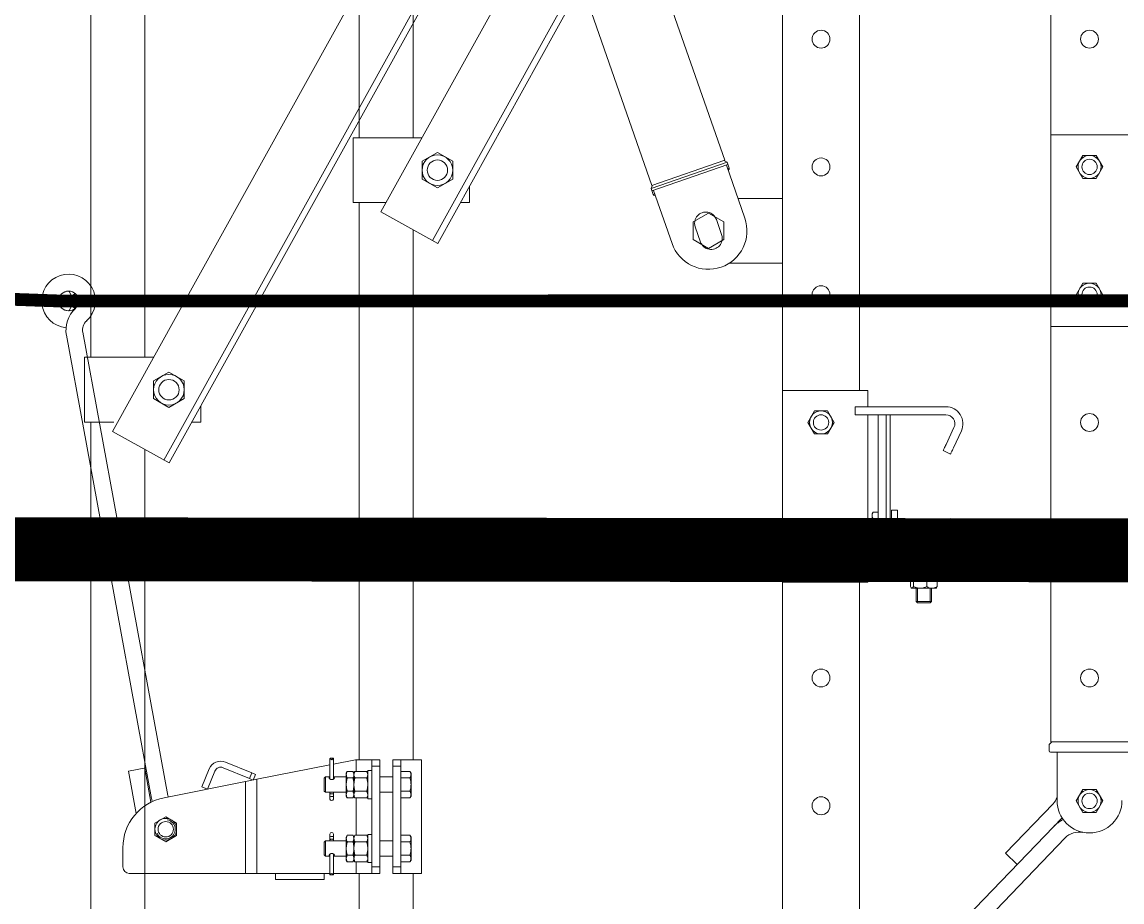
# Model space of a CAD drawing. Header units: millimetres. Extents: x -37020 to 35906, y -101 to 52234.
# Drawn here: x -282.092 to -281.232, y 325.925 to 326.614 of the extents above; entities that cross this region are included whole.
import ezdxf

# ---------------------------------------------------------------- set-up
doc = ezdxf.new("R2010")
doc.units = ezdxf.units.MM
doc.layers.add('Catenaria', color=2, linetype='Continuous')
doc.layers.add('Porticos existentes lado puente', color=5, linetype='Continuous')

msp = doc.modelspace()

# ---------------------------------------------------------------- linework, layer by layer
at = {"color": 251, "linetype": 'Continuous', "lineweight": 15}
for p, q in [((-281.20553, 327.55857), (-281.81155, 326.46529)), ((-281.82847, 326.52337), (-281.82847, 327.5411)), ((-281.78626, 326.52337), (-281.78626, 327.5411)), ((-281.16526, 327.53624), (-281.77127, 326.44297)), ((-281.1611, 327.53394), (-281.76711, 326.44067)), ((-282.03847, 326.35153), (-282.03847, 327.45924)), ((-281.99626, 326.35153), (-281.99626, 327.45924)), ((-281.41554, 327.38672), (-282.02155, 326.29345)), ((-281.37526, 327.3644), (-281.98127, 326.27112)), ((-281.37111, 327.36209), (-281.97712, 326.26882)), ((-281.28752, 327.30588), (-281.28752, 326.05053)), ((-281.43722, 326.32553), (-281.43722, 327.24283)), ((-281.49752, 327.13404), (-281.49752, 325.85053)), ((-281.54271, 326.50577), (-281.65955, 326.84173)), ((-281.69878, 326.77096), (-281.59966, 326.48596)), ((-281.83338, 326.52337), (-281.77935, 326.52337)), ((-281.83338, 326.52337), (-281.83338, 326.47257)), ((-281.28737, 326.52553), (-281.22087, 326.52553)), ((-281.76737, 326.51183), (-281.77937, 326.5049)), ((-281.75537, 326.5049), (-281.76737, 326.51183)), ((-281.59966, 326.48596), (-281.54271, 326.50577)), ((-281.54077, 326.50433), (-281.54332, 326.50556)), ((-281.26256, 326.50953), (-281.26776, 326.50053)), ((-281.25217, 326.50953), (-281.26256, 326.50953)), ((-281.24697, 326.50053), (-281.25217, 326.50953)), ((-281.77937, 326.5049), (-281.77937, 326.49104)), ((-281.75537, 326.49104), (-281.75537, 326.5049)), ((-281.54077, 326.50433), (-281.60028, 326.48363)), ((-281.54012, 326.50244), (-281.59962, 326.48174)), ((-281.52694, 326.46043), (-281.54139, 326.50199)), ((-281.53913, 326.4996), (-281.54077, 326.50433)), ((-281.53913, 326.4996), (-281.54041, 326.49916)), ((-281.54008, 326.49821), (-281.53975, 326.49833)), ((-281.26776, 326.50053), (-281.26256, 326.49153)), ((-281.25217, 326.49153), (-281.24697, 326.50053)), ((-281.77937, 326.49104), (-281.76737, 326.48411)), ((-281.76737, 326.48411), (-281.75537, 326.49104)), ((-281.26256, 326.49153), (-281.25217, 326.49153)), ((-281.74237, 326.47257), (-281.74237, 326.48531)), ((-281.60028, 326.48363), (-281.59905, 326.48618)), ((-281.59864, 326.47891), (-281.60028, 326.48363)), ((-281.58389, 326.44063), (-281.59835, 326.48219)), ((-281.83338, 326.47257), (-281.80751, 326.47257)), ((-281.82847, 326.03652), (-281.82847, 326.47257)), ((-281.74943, 326.47257), (-281.74237, 326.47257)), ((-281.59864, 326.47891), (-281.59736, 326.47935)), ((-281.59703, 326.47841), (-281.59736, 326.47829)), ((-281.53233, 326.47593), (-281.49752, 326.47593)), ((-281.49752, 326.42513), (-281.49752, 326.47593)), ((-281.76711, 326.44067), (-281.81155, 326.46529)), ((-281.55542, 326.46439), (-281.56742, 326.45746)), ((-281.54342, 326.45746), (-281.55542, 326.46439)), ((-281.56742, 326.45746), (-281.56742, 326.4436)), ((-281.5451, 326.4475), (-281.54921, 326.45931)), ((-281.54342, 326.4436), (-281.54342, 326.45746)), ((-281.78626, 326.03652), (-281.78626, 326.45128)), ((-281.56163, 326.44175), (-281.56573, 326.45356)), ((-281.56742, 326.4436), (-281.55542, 326.43667)), ((-281.55542, 326.43667), (-281.54342, 326.4436)), ((-281.53917, 326.42513), (-281.49752, 326.42513)), ((-282.05544, 326.40314), (-282.05368, 326.39968)), ((-281.26256, 326.40953), (-281.26776, 326.40053)), ((-281.25217, 326.40953), (-281.26256, 326.40953)), ((-281.24697, 326.40053), (-281.25217, 326.40953)), ((-282.0531, 326.39956), (-282.05103, 326.40124)), ((-281.26776, 326.40053), (-281.26256, 326.39153)), ((-281.25217, 326.39153), (-281.24697, 326.40053)), ((-282.05368, 326.39153), (-282.05544, 326.38807)), ((-282.05103, 326.38997), (-282.0531, 326.39165)), ((-281.26256, 326.39153), (-281.25217, 326.39153)), ((-281.9909, 326.00619), (-282.05756, 326.36886)), ((-281.97812, 326.00854), (-282.04477, 326.37121)), ((-281.28737, 326.37553), (-281.22087, 326.37553)), ((-282.04338, 326.35153), (-281.98936, 326.35153)), ((-282.04338, 326.35153), (-282.04338, 326.30073)), ((-281.97737, 326.33998), (-281.98937, 326.33305)), ((-281.96537, 326.33305), (-281.97737, 326.33998)), ((-281.98937, 326.33305), (-281.98937, 326.3192)), ((-281.96537, 326.3192), (-281.96537, 326.33305)), ((-281.49737, 326.32553), (-281.43087, 326.32553)), ((-281.43087, 326.31288), (-281.43087, 326.32553)), ((-281.98937, 326.3192), (-281.97737, 326.31227)), ((-281.97737, 326.31227), (-281.96537, 326.3192)), ((-281.95237, 326.30073), (-281.95237, 326.31347)), ((-281.47256, 326.30953), (-281.47776, 326.30053)), ((-281.46217, 326.30953), (-281.47256, 326.30953)), ((-281.45697, 326.30053), (-281.46217, 326.30953)), ((-281.44069, 326.31288), (-281.44069, 326.30653)), ((-281.36972, 326.31288), (-281.44069, 326.31288)), ((-282.04338, 326.30073), (-282.02044, 326.30073)), ((-282.03847, 325.3281), (-282.03847, 326.30073)), ((-281.95943, 326.30073), (-281.95237, 326.30073)), ((-281.47776, 326.30053), (-281.47256, 326.29153)), ((-281.46217, 326.29153), (-281.45697, 326.30053)), ((-281.36972, 326.30653), (-281.44069, 326.30653)), ((-281.43087, 326.19453), (-281.43087, 326.30653)), ((-281.42254, 326.30653), (-281.42254, 326.19453)), ((-281.41637, 326.19453), (-281.41637, 326.30653)), ((-281.41337, 326.19453), (-281.41337, 326.30653)), ((-281.97712, 326.26882), (-282.02155, 326.29345)), ((-281.47256, 326.29153), (-281.46217, 326.29153)), ((-281.36959, 326.28324), (-281.36337, 326.29657)), ((-281.35762, 326.29389), (-281.36383, 326.28056)), ((-281.3707, 326.28087), (-281.37034, 326.28162)), ((-281.37034, 326.28162), (-281.36997, 326.28242)), ((-281.36997, 326.28242), (-281.36959, 326.28324)), ((-281.99626, 325.3281), (-281.99626, 326.27943)), ((-281.37182, 326.27845), (-281.37179, 326.27852)), ((-281.36607, 326.27576), (-281.37182, 326.27845)), ((-281.37179, 326.27852), (-281.37169, 326.27874)), ((-281.37169, 326.27874), (-281.37152, 326.2791)), ((-281.37152, 326.2791), (-281.37129, 326.27958)), ((-281.37129, 326.27958), (-281.37102, 326.28018)), ((-281.37102, 326.28018), (-281.3707, 326.28087)), ((-281.36604, 326.27584), (-281.36607, 326.27576)), ((-281.36593, 326.27606), (-281.36604, 326.27584)), ((-281.36577, 326.27641), (-281.36593, 326.27606)), ((-281.36554, 326.2769), (-281.36577, 326.27641)), ((-281.36526, 326.27749), (-281.36554, 326.2769)), ((-281.36494, 326.27818), (-281.36526, 326.27749)), ((-281.36459, 326.27894), (-281.36494, 326.27818)), ((-281.36422, 326.27974), (-281.36459, 326.27894)), ((-281.36383, 326.28056), (-281.36422, 326.27974)), ((-281.42661, 326.23041), (-281.42746, 326.22894)), ((-281.42661, 326.23041), (-281.42254, 326.23041)), ((-281.40742, 326.23194), (-281.41217, 326.23194)), ((-281.41217, 326.21344), (-281.41217, 326.23194)), ((-281.40742, 326.21344), (-281.40742, 326.23194)), ((-281.42746, 326.22767), (-281.42746, 326.22894)), ((-281.42746, 326.21944), (-281.42746, 326.22767)), ((-281.42661, 326.22493), (-281.42254, 326.22493)), ((-281.41217, 326.22544), (-281.41337, 326.22544)), ((-281.40617, 326.22544), (-281.40742, 326.22544)), ((-281.37182, 326.22261), (-281.36607, 326.2253)), ((-281.37179, 326.22254), (-281.37182, 326.22261)), ((-281.37169, 326.22232), (-281.37179, 326.22254)), ((-281.37152, 326.22196), (-281.37169, 326.22232)), ((-281.37129, 326.22148), (-281.37152, 326.22196)), ((-281.37102, 326.22088), (-281.37129, 326.22148)), ((-281.36607, 326.2253), (-281.36604, 326.22522)), ((-281.36604, 326.22522), (-281.36593, 326.225)), ((-281.36593, 326.225), (-281.36577, 326.22465)), ((-281.36577, 326.22465), (-281.36554, 326.22416)), ((-281.36554, 326.22416), (-281.36526, 326.22357)), ((-281.36526, 326.22357), (-281.36494, 326.22288)), ((-281.36494, 326.22288), (-281.36459, 326.22212)), ((-281.36459, 326.22212), (-281.36422, 326.22132)), ((-281.42746, 326.21121), (-281.42746, 326.21944)), ((-281.42661, 326.21396), (-281.42254, 326.21396)), ((-281.41339, 326.21344), (-281.41217, 326.21344)), ((-281.40617, 326.21344), (-281.41217, 326.21344)), ((-281.41217, 326.21344), (-281.41217, 326.21153)), ((-281.40742, 326.21344), (-281.41217, 326.21344)), ((-281.3707, 326.2202), (-281.37102, 326.22088)), ((-281.37034, 326.21944), (-281.3707, 326.2202)), ((-281.36997, 326.21864), (-281.37034, 326.21944)), ((-281.36959, 326.21782), (-281.36997, 326.21864)), ((-281.36337, 326.20449), (-281.36959, 326.21782)), ((-281.36422, 326.22132), (-281.36383, 326.2205)), ((-281.36383, 326.2205), (-281.35762, 326.20717)), ((-281.47256, 326.20953), (-281.47776, 326.20053)), ((-281.46217, 326.20953), (-281.47256, 326.20953)), ((-281.45697, 326.20053), (-281.46217, 326.20953)), ((-281.42746, 326.20994), (-281.42746, 326.21121)), ((-281.42746, 326.20994), (-281.42661, 326.20847)), ((-281.42661, 326.20847), (-281.42254, 326.20847)), ((-281.41017, 326.20953), (-281.40617, 326.20953)), ((-281.40617, 326.20953), (-281.40588, 326.20953)), ((-281.47776, 326.20053), (-281.47256, 326.19153)), ((-281.46217, 326.19153), (-281.45697, 326.20053)), ((-281.39495, 326.20014), (-281.39287, 326.20014)), ((-281.39287, 326.20014), (-281.39287, 326.19453)), ((-281.38087, 326.20014), (-281.39287, 326.20014)), ((-281.39187, 326.20014), (-281.39187, 326.19453)), ((-281.38187, 326.19453), (-281.38187, 326.20014)), ((-281.38087, 326.19453), (-281.38087, 326.20014)), ((-281.47256, 326.19153), (-281.46217, 326.19153)), ((-281.44069, 326.18818), (-281.44069, 326.19453)), ((-281.36972, 326.19453), (-281.44069, 326.19453)), ((-281.36972, 326.18818), (-281.44069, 326.18818)), ((-281.43087, 326.17553), (-281.43087, 326.18818)), ((-281.39957, 326.18818), (-281.39957, 326.18538)), ((-281.37417, 326.18538), (-281.37417, 326.18818)), ((-281.37417, 326.18538), (-281.39957, 326.18538)), ((-281.3979, 326.18538), (-281.3979, 326.18221)), ((-281.37963, 326.18221), (-281.3979, 326.18221)), ((-281.39729, 326.18094), (-281.39729, 326.1721)), ((-281.39639, 326.18221), (-281.39662, 326.18201)), ((-281.39511, 326.18094), (-281.39511, 326.1721)), ((-281.38468, 326.18094), (-281.38468, 326.1721)), ((-281.37963, 326.18221), (-281.37963, 326.18538)), ((-281.37957, 326.18221), (-281.37841, 326.18221)), ((-281.37841, 326.18221), (-281.37841, 326.18538)), ((-281.37583, 326.18221), (-281.37841, 326.18221)), ((-281.37711, 326.18201), (-281.37734, 326.18221)), ((-281.37644, 326.18094), (-281.37644, 326.1721)), ((-281.37583, 326.18221), (-281.37583, 326.18538)), ((-281.49737, 326.17553), (-281.43087, 326.17553)), ((-281.43722, 325.85053), (-281.43722, 326.17553)), ((-281.39662, 326.17103), (-281.39639, 326.17083)), ((-281.39639, 326.17083), (-281.3962, 326.17083)), ((-281.3962, 326.17083), (-281.3899, 326.17083)), ((-281.39287, 326.17083), (-281.39287, 326.16044)), ((-281.39187, 326.17083), (-281.39187, 326.16044)), ((-281.3899, 326.17083), (-281.38056, 326.17083)), ((-281.38187, 326.16044), (-281.38187, 326.17083)), ((-281.38087, 326.16044), (-281.38087, 326.17083)), ((-281.38056, 326.17083), (-281.37734, 326.17083)), ((-281.37734, 326.17083), (-281.37711, 326.17103)), ((-281.39287, 326.16044), (-281.39187, 326.15944)), ((-281.39287, 326.16044), (-281.38087, 326.16044)), ((-281.38187, 326.15944), (-281.39187, 326.15944)), ((-281.38187, 326.15944), (-281.38087, 326.16044)), ((-281.28687, 326.05053), (-281.28887, 326.04853)), ((-281.28752, 326.05053), (-281.22722, 326.05053)), ((-281.28887, 326.04853), (-281.28887, 326.04353)), ((-281.22687, 326.04253), (-281.28787, 326.04253)), ((-281.28277, 326.00467), (-281.28277, 326.04253)), ((-281.91255, 326.02619), (-281.93309, 326.03473)), ((-281.85141, 326.03257), (-281.90871, 326.02122)), ((-281.85142, 326.02143), (-281.85142, 326.03741)), ((-281.85141, 326.02143), (-281.85141, 326.03744)), ((-281.85116, 326.03775), (-281.84883, 326.03775)), ((-281.84857, 326.02142), (-281.84857, 326.03744)), ((-281.83146, 326.03652), (-281.84857, 326.03313)), ((-281.84856, 326.03741), (-281.84856, 326.02143)), ((-281.83146, 326.03652), (-281.82117, 326.03652)), ((-281.83095, 326.02746), (-281.83095, 326.03652)), ((-281.82117, 326.03652), (-281.81869, 326.03652)), ((-281.81869, 326.03152), (-281.81869, 326.03652)), ((-281.81869, 326.03652), (-281.81234, 326.03652)), ((-281.81234, 326.03652), (-281.81234, 326.03152)), ((-281.80234, 326.03152), (-281.80234, 326.03652)), ((-281.80234, 326.03652), (-281.79599, 326.03652)), ((-281.79599, 326.03652), (-281.79351, 326.03652)), ((-281.79599, 326.03652), (-281.79599, 326.03152)), ((-281.79351, 326.03652), (-281.77989, 326.03652)), ((-281.77989, 325.94762), (-281.77989, 326.03652)), ((-282.00907, 326.0276), (-281.9953, 326.03013)), ((-282.00907, 326.0276), (-282.00299, 325.99451)), ((-281.99628, 326.02995), (-281.99139, 326.00333)), ((-281.94585, 326.02947), (-281.9517, 326.01539)), ((-281.94731, 326.01357), (-281.94145, 326.02764)), ((-281.93492, 326.03033), (-281.91438, 326.02179)), ((-281.91438, 326.02179), (-281.91255, 326.02619)), ((-281.91255, 326.02619), (-281.90978, 326.02504)), ((-281.90978, 326.02504), (-281.91161, 326.02064)), ((-281.83867, 326.02607), (-281.83786, 326.02746)), ((-281.83867, 326.02487), (-281.83867, 326.02607)), ((-281.83867, 326.02487), (-281.83867, 326.01707)), ((-281.83347, 326.02746), (-281.83786, 326.02746)), ((-281.83347, 326.02746), (-281.83267, 326.02607)), ((-281.83267, 326.02607), (-281.83186, 326.02746)), ((-281.83267, 326.02607), (-281.83267, 326.02487)), ((-281.83267, 326.02487), (-281.83267, 326.01707)), ((-281.83186, 326.02746), (-281.82267, 326.02746)), ((-281.82267, 326.02746), (-281.82187, 326.02607)), ((-281.82187, 326.00604), (-281.82187, 326.02811)), ((-281.82187, 326.02811), (-281.81869, 326.02811)), ((-281.81869, 326.03152), (-281.81869, 325.95262)), ((-281.81234, 326.03152), (-281.81869, 326.03152)), ((-281.81869, 326.00604), (-281.81869, 326.02811)), ((-281.81234, 326.03152), (-281.81234, 325.95262)), ((-281.80234, 326.03152), (-281.80234, 325.95262)), ((-281.79599, 326.03152), (-281.80234, 326.03152)), ((-281.79599, 326.03152), (-281.79599, 325.95262)), ((-281.79599, 326.02746), (-281.78884, 326.02746)), ((-281.78884, 326.02746), (-281.78804, 326.02607)), ((-281.78804, 326.02607), (-281.78804, 326.02487)), ((-281.78804, 326.02487), (-281.78804, 326.01707)), ((-281.98115, 326.00686), (-281.91737, 326.0195)), ((-281.9517, 326.01539), (-281.94731, 326.01357)), ((-281.90871, 326.02122), (-281.91737, 326.0195)), ((-281.91737, 325.94762), (-281.91737, 326.0195)), ((-281.91161, 326.02064), (-281.91438, 326.02179)), ((-281.90871, 325.94762), (-281.90871, 326.02122)), ((-281.85599, 326.02211), (-281.85503, 326.02307)), ((-281.85599, 326.01204), (-281.85599, 326.02211)), ((-281.85503, 326.01107), (-281.85503, 326.02307)), ((-281.85503, 326.02307), (-281.85142, 326.02307)), ((-281.84856, 326.02307), (-281.83867, 326.02307)), ((-281.83867, 326.00928), (-281.83867, 326.01707)), ((-281.83347, 326.02227), (-281.83786, 326.02227)), ((-281.83267, 326.01707), (-281.83267, 326.00928)), ((-281.83186, 326.02227), (-281.82267, 326.02227)), ((-281.81234, 326.02307), (-281.80234, 326.02307)), ((-281.79599, 326.02227), (-281.78884, 326.02227)), ((-281.78804, 326.01707), (-281.78804, 326.00928)), ((-281.85503, 326.01107), (-281.85599, 326.01204)), ((-281.83867, 326.01107), (-281.85503, 326.01107)), ((-281.85142, 326.01035), (-281.85142, 326.01107)), ((-281.85142, 326.01035), (-281.85141, 326.01033)), ((-281.85142, 326.00752), (-281.85142, 326.01035)), ((-281.85142, 326.00752), (-281.85141, 326.00753)), ((-281.85142, 326.00578), (-281.85142, 326.00752)), ((-281.85141, 326.01033), (-281.85141, 326.01107)), ((-281.85141, 326.01033), (-281.85132, 326.01019)), ((-281.85141, 326.00753), (-281.85141, 326.01033)), ((-281.85141, 326.00574), (-281.85141, 326.00753)), ((-281.85132, 326.01019), (-281.85117, 326.01005)), ((-281.85117, 326.01005), (-281.85097, 326.00994)), ((-281.85097, 326.00994), (-281.85072, 326.00985)), ((-281.85072, 326.00985), (-281.85044, 326.00978)), ((-281.85044, 326.00978), (-281.85014, 326.00975)), ((-281.85014, 326.00975), (-281.84984, 326.00975)), ((-281.84984, 326.00975), (-281.84954, 326.00978)), ((-281.84954, 326.00978), (-281.84926, 326.00985)), ((-281.84926, 326.00985), (-281.84901, 326.00994)), ((-281.84901, 326.00994), (-281.84881, 326.01005)), ((-281.84881, 326.01005), (-281.84866, 326.01019)), ((-281.84866, 326.01019), (-281.84857, 326.01033)), ((-281.84857, 326.01033), (-281.84857, 326.01107)), ((-281.84857, 326.01033), (-281.84856, 326.01035)), ((-281.84857, 326.00753), (-281.84857, 326.01033)), ((-281.84857, 326.00753), (-281.84856, 326.00752)), ((-281.84857, 326.00574), (-281.84857, 326.00753)), ((-281.84856, 326.01107), (-281.84856, 326.01035)), ((-281.84856, 326.01035), (-281.84856, 326.00752)), ((-281.84856, 326.00752), (-281.84856, 326.00578)), ((-281.83867, 326.00807), (-281.83867, 326.00928)), ((-281.83786, 326.00668), (-281.83867, 326.00807)), ((-281.83347, 326.01188), (-281.83786, 326.01188)), ((-281.83347, 326.00668), (-281.83786, 326.00668)), ((-281.83267, 326.00807), (-281.83347, 326.00668)), ((-281.83267, 326.00928), (-281.83267, 326.00807)), ((-281.83186, 326.00668), (-281.83267, 326.00807)), ((-281.83186, 326.01188), (-281.82267, 326.01188)), ((-281.83186, 326.00668), (-281.82267, 326.00668)), ((-281.83095, 325.97746), (-281.83095, 326.00668)), ((-281.82187, 326.00807), (-281.82267, 326.00668)), ((-281.80234, 326.01107), (-281.81234, 326.01107)), ((-281.79599, 326.01188), (-281.78884, 326.01188)), ((-281.79599, 326.00668), (-281.78884, 326.00668)), ((-281.78804, 326.00807), (-281.78884, 326.00668)), ((-281.78804, 326.00928), (-281.78804, 326.00807)), ((-281.26256, 326.01327), (-281.26776, 326.00427)), ((-281.25217, 326.01327), (-281.26256, 326.01327)), ((-281.24697, 326.00427), (-281.25217, 326.01327)), ((-281.81869, 326.00604), (-281.82187, 326.00604)), ((-281.28591, 326.00207), (-281.32309, 325.96342)), ((-281.26776, 326.00427), (-281.26256, 325.99527)), ((-281.25217, 325.99527), (-281.24697, 326.00427)), ((-281.98837, 325.98703), (-281.97987, 325.99194)), ((-281.97987, 325.99194), (-281.97137, 325.98703)), ((-281.27883, 325.99112), (-281.72355, 325.52868)), ((-281.26256, 325.99527), (-281.25217, 325.99527)), ((-281.98837, 325.97721), (-281.98837, 325.98703)), ((-281.97137, 325.98703), (-281.97137, 325.97721)), ((-281.97987, 325.97231), (-281.98837, 325.97721)), ((-281.97137, 325.97721), (-281.97987, 325.97231)), ((-281.85503, 325.97307), (-281.85599, 325.97211)), ((-281.85599, 325.97211), (-281.85599, 325.96204)), ((-281.85503, 325.97307), (-281.85503, 325.96107)), ((-281.83867, 325.97307), (-281.85503, 325.97307)), ((-281.85142, 325.97836), (-281.85142, 325.97662)), ((-281.85142, 325.97662), (-281.85142, 325.97379)), ((-281.85142, 325.97662), (-281.85141, 325.97661)), ((-281.85142, 325.97379), (-281.85141, 325.97381)), ((-281.85142, 325.97379), (-281.85142, 325.97307)), ((-281.85141, 325.97841), (-281.85141, 325.97661)), ((-281.85141, 325.97661), (-281.85141, 325.97381)), ((-281.85141, 325.97381), (-281.85132, 325.97396)), ((-281.85141, 325.97381), (-281.85141, 325.97307)), ((-281.85132, 325.97396), (-281.85117, 325.97409)), ((-281.85117, 325.97409), (-281.85097, 325.97421)), ((-281.85097, 325.97421), (-281.85072, 325.9743)), ((-281.85072, 325.9743), (-281.85044, 325.97436)), ((-281.85044, 325.97436), (-281.85014, 325.97439)), ((-281.85014, 325.97439), (-281.84984, 325.97439)), ((-281.84984, 325.97439), (-281.84954, 325.97436)), ((-281.84954, 325.97436), (-281.84926, 325.9743)), ((-281.84926, 325.9743), (-281.84901, 325.97421)), ((-281.84901, 325.97421), (-281.84881, 325.97409)), ((-281.84881, 325.97409), (-281.84866, 325.97396)), ((-281.84866, 325.97396), (-281.84857, 325.97381)), ((-281.84857, 325.97841), (-281.84857, 325.97661)), ((-281.84857, 325.97661), (-281.84856, 325.97662)), ((-281.84857, 325.97661), (-281.84857, 325.97381)), ((-281.84857, 325.97381), (-281.84857, 325.97307)), ((-281.84857, 325.97381), (-281.84856, 325.97379)), ((-281.84856, 325.97662), (-281.84856, 325.97836)), ((-281.84856, 325.97379), (-281.84856, 325.97662)), ((-281.84856, 325.97307), (-281.84856, 325.97379)), ((-281.83786, 325.97746), (-281.83867, 325.97607)), ((-281.83867, 325.97607), (-281.83867, 325.97487)), ((-281.83867, 325.97487), (-281.83867, 325.96707)), ((-281.83347, 325.97746), (-281.83786, 325.97746)), ((-281.83347, 325.97227), (-281.83786, 325.97227)), ((-281.83267, 325.97607), (-281.83347, 325.97746)), ((-281.83186, 325.97746), (-281.83267, 325.97607)), ((-281.83267, 325.97487), (-281.83267, 325.97607)), ((-281.83267, 325.96707), (-281.83267, 325.97487)), ((-281.83186, 325.97746), (-281.82267, 325.97746)), ((-281.83186, 325.97227), (-281.82267, 325.97227)), ((-281.82187, 325.97607), (-281.82267, 325.97746)), ((-281.81869, 325.97811), (-281.82187, 325.97811)), ((-281.82187, 325.97811), (-281.82187, 325.95604)), ((-281.81869, 325.97811), (-281.81869, 325.95604)), ((-281.80234, 325.97307), (-281.81234, 325.97307)), ((-281.79599, 325.97746), (-281.78884, 325.97746)), ((-281.79599, 325.97227), (-281.78884, 325.97227)), ((-281.78804, 325.97607), (-281.78884, 325.97746)), ((-281.78804, 325.97487), (-281.78804, 325.97607)), ((-281.78804, 325.96707), (-281.78804, 325.97487)), ((-281.72319, 325.51073), (-281.2764, 325.97532)), ((-282.01337, 325.95262), (-282.01337, 325.96762)), ((-281.83867, 325.95928), (-281.83867, 325.96707)), ((-281.83267, 325.95928), (-281.83267, 325.96707)), ((-281.78804, 325.95928), (-281.78804, 325.96707)), ((-281.31393, 325.95461), (-281.32309, 325.96342)), ((-281.85599, 325.96204), (-281.85503, 325.96107)), ((-281.85503, 325.96107), (-281.85142, 325.96107)), ((-281.85142, 325.96271), (-281.85142, 325.94673)), ((-281.85141, 325.96272), (-281.85141, 325.9467)), ((-281.84857, 325.96272), (-281.84857, 325.9467)), ((-281.84856, 325.94673), (-281.84856, 325.96272)), ((-281.84856, 325.96107), (-281.83867, 325.96107)), ((-281.83867, 325.95928), (-281.83867, 325.95807)), ((-281.83867, 325.95807), (-281.83786, 325.95668)), ((-281.83347, 325.96188), (-281.83786, 325.96188)), ((-281.83347, 325.95668), (-281.83786, 325.95668)), ((-281.83347, 325.95668), (-281.83267, 325.95807)), ((-281.83267, 325.95807), (-281.83267, 325.95928)), ((-281.83267, 325.95807), (-281.83186, 325.95668)), ((-281.83186, 325.96188), (-281.82267, 325.96188)), ((-281.83186, 325.95668), (-281.82267, 325.95668)), ((-281.83095, 325.94762), (-281.83095, 325.95668)), ((-281.82267, 325.95668), (-281.82187, 325.95807)), ((-281.82187, 325.95604), (-281.81869, 325.95604)), ((-281.81234, 325.96107), (-281.80234, 325.96107)), ((-281.79599, 325.96188), (-281.78884, 325.96188)), ((-281.79599, 325.95668), (-281.78884, 325.95668)), ((-281.78884, 325.95668), (-281.78804, 325.95807)), ((-281.78804, 325.95807), (-281.78804, 325.95928)), ((-281.91737, 325.94762), (-282.00837, 325.94762)), ((-281.90871, 325.94762), (-281.91737, 325.94762)), ((-281.85141, 325.94762), (-281.90871, 325.94762)), ((-281.89395, 325.94762), (-281.89395, 325.94286)), ((-281.85595, 325.94762), (-281.85595, 325.94286)), ((-281.85116, 325.94639), (-281.84883, 325.94639)), ((-281.83095, 325.94762), (-281.84857, 325.94762)), ((-281.83095, 325.94762), (-281.82117, 325.94762)), ((-281.82847, 325.53148), (-281.82847, 325.94762)), ((-281.82117, 325.94762), (-281.81869, 325.94762)), ((-281.81869, 325.94762), (-281.81869, 325.95262)), ((-281.81869, 325.95262), (-281.81234, 325.95262)), ((-281.81234, 325.94762), (-281.81869, 325.94762)), ((-281.81234, 325.95262), (-281.81234, 325.94762)), ((-281.80234, 325.94762), (-281.80234, 325.95262)), ((-281.80234, 325.95262), (-281.79599, 325.95262)), ((-281.79599, 325.94762), (-281.80234, 325.94762)), ((-281.79599, 325.95262), (-281.79599, 325.94762)), ((-281.79599, 325.94762), (-281.79351, 325.94762)), ((-281.79351, 325.94762), (-281.77989, 325.94762)), ((-281.78626, 325.53148), (-281.78626, 325.94762)), ((-281.89395, 325.94286), (-281.85595, 325.94286))]:
    msp.add_line(p, q, dxfattribs=at)
for centre, radius in [((-281.46737, 326.60053), 0.007), ((-281.25737, 326.60053), 0.007), ((-281.76737, 326.49797), 0.012), ((-281.76737, 326.49797), 0.008), ((-281.46737, 326.50053), 0.007), ((-281.25737, 326.50053), 0.009), ((-281.25737, 326.50053), 0.006), ((-282.05587, 326.39561), 0.00774), ((-281.46737, 326.40053), 0.007), ((-281.25737, 326.40053), 0.009), ((-281.25737, 326.40053), 0.006), ((-281.97737, 326.32613), 0.012), ((-281.97737, 326.32613), 0.008), ((-281.46737, 326.30053), 0.009), ((-281.25737, 326.30053), 0.007), ((-281.46737, 326.30053), 0.006), ((-281.46737, 326.20053), 0.009), ((-281.46737, 326.20053), 0.006), ((-281.40587, 326.20203), 0.0075), ((-281.25737, 326.20053), 0.007), ((-281.46737, 326.10053), 0.007), ((-281.25737, 326.10053), 0.007), ((-281.46737, 326.00053), 0.007), ((-281.25737, 326.00427), 0.009), ((-281.25737, 326.00427), 0.006), ((-281.97987, 325.98212), 0.0085), ((-281.97987, 325.98212), 0.006)]:
    msp.add_circle(centre, radius, dxfattribs=at)
for centre, radius, start, end in [((-281.54008, 326.49927), 0.001, 289.17691, 19.17691), ((-281.59769, 326.47924), 0.001, 199.17691, 289.17691), ((-281.55747, 326.45643), 0.00875, 41.50724, 160.97939), ((-281.55542, 326.45053), 0.03015, 199.17691, 19.17691), ((-281.55747, 326.45643), 0.00875, 162.06671, 199.17691), ((-281.55747, 326.45643), 0.00875, 19.17691, 40.76618), ((-281.55336, 326.44463), 0.00875, 342.77319, 19.17691), ((-281.55336, 326.44463), 0.00875, 199.17691, 221.50725), ((-281.55336, 326.44463), 0.00875, 222.63672, 340.97939), ((-282.05587, 326.39561), 0.021, 312.39748, 264.67359), ((-282.05587, 326.39561), 0.00774, 89.33135, 270.66867), ((-282.05578, 326.40297), 0.00038, 27.00078, 89.33136), ((-282.05334, 326.39986), 0.00038, 207.00117, 309.0009), ((-282.05079, 326.40094), 0.00038, 46.44257, 129.00051), ((-282.05587, 326.39561), 0.00775, 313.55742, 46.44258), ((-282.0349, 326.37277), 0.023, 132.56881, 190.41066), ((-282.05578, 326.38824), 0.00038, 270.66867, 332.99923), ((-282.05334, 326.39135), 0.00038, 50.99912, 152.99885), ((-282.05079, 326.39027), 0.00038, 230.9995, 313.55742), ((-282.0349, 326.37277), 0.01, 132.56881, 190.41066), ((-281.36972, 326.29953), 0.01335, 335, 90), ((-281.36972, 326.29953), 0.007, 335, 90), ((-281.40617, 326.20014), 0.0253, 0, 90), ((-281.40617, 326.20014), 0.0133, 0, 90), ((-281.41017, 326.21153), 0.002, 180, 270), ((-281.40616, 326.20014), 0.00939, 10.11065, 89.12797), ((-281.36972, 326.20153), 0.01335, 270, 25), ((-281.36972, 326.20153), 0.007, 270, 25), ((-281.39495, 326.20214), 0.002, 190.11315, 270), ((-281.28787, 326.04353), 0.001, 180, 270), ((-281.93684, 326.02572), 0.00976, 67.41593, 157.41593), ((-281.93684, 326.02572), 0.005, 67.41593, 157.41593), ((-281.97337, 325.96762), 0.04, 101.21081, 180), ((-281.96828, 326.01034), 0.01, 190.41454, 196.47489), ((-281.84999, 326.00271), 0.00502, 73.53574, 106.46426), ((-281.29672, 326.01247), 0.015, 316.1187, 338.51561), ((-281.96828, 326.01034), 0.023, 190.41454, 196.41916), ((-281.85119, 326.00578), 0.00023, 180, 190.96235), ((-281.84999, 326.00601), 0.00145, 190.96235, 349.03765), ((-281.84879, 326.00578), 0.00023, 349.03765, 0), ((-281.25737, 326.00467), 0.0254, 180, 270), ((-281.25737, 326.00467), 0.0254, 270, 0), ((-281.97987, 325.98213), 0.0075, 204.96966, 82.21904), ((-281.26559, 325.96492), 0.0277, 116.36566, 136.1187), ((-281.85119, 325.97836), 0.00023, 169.03765, 180), ((-281.84999, 325.97813), 0.00145, 10.96235, 169.03765), ((-281.84999, 325.98143), 0.00502, 253.53574, 286.46426), ((-281.84879, 325.97836), 0.00023, 0, 10.96235), ((-281.26559, 325.96492), 0.015, 78.1961, 136.1187), ((-282.00837, 325.95262), 0.005, 180, 270)]:
    msp.add_arc(centre, radius, start, end, dxfattribs=at)
at = {"color": 251, "linetype": 'Continuous', "lineweight": 15, "extrusion": (0, 0, -1)}
for centre, major_axis, ratio, start_param, end_param in [((-281.85119, 326.03741), (0.00023, 0), 0.534873, 3.141593, 3.332922), ((-281.84999, 326.03729), (0.00145, 0), 0.534873, 3.332922, 3.77896), ((-281.84999, 326.03947), (0, -0.00289), 0.501149, -0.933429, 0.933429), ((-281.84999, 326.03729), (0.00145, 0), 0.534873, -0.637368, -0.191329), ((-281.84879, 326.03741), (0.00023, 0), 0.534873, -0.191329, 0)]:
    msp.add_ellipse(centre, major_axis=major_axis, ratio=ratio, start_param=start_param, end_param=end_param, dxfattribs=at)
at = {"color": 251, "linetype": 'Continuous', "lineweight": 15}
for centre, major_axis, ratio, start_param, end_param in [((-281.85119, 325.94673), (0.00023, 0), 0.534873, 3.141593, 3.332922), ((-281.84999, 325.94685), (0.00145, 0), 0.534873, 3.332922, 3.77896), ((-281.84999, 325.94467), (0, 0.00289), 0.501149, -0.933429, 0.933429), ((-281.84999, 325.94685), (0.00145, 0), 0.534873, -0.637368, -0.191329), ((-281.84879, 325.94673), (0.00023, 0), 0.534873, -0.191329, 0)]:
    msp.add_ellipse(centre, major_axis=major_axis, ratio=ratio, start_param=start_param, end_param=end_param, dxfattribs=at)
for points, knots in [([(-281.42746, 326.22767), (-281.42746, 326.22773), (-281.42745, 326.22822), (-281.42727, 326.22915), (-281.42683, 326.22999), (-281.42661, 326.23041)], [0, 0, 0, 0, 0.070092, 0.530785, 1, 1, 1, 1]), ([(-281.42661, 326.22493), (-281.42685, 326.22537), (-281.42733, 326.22627), (-281.42742, 326.2272), (-281.42746, 326.22767)], [0, 0, 0, 0, 0.495458, 1, 1, 1, 1]), ([(-281.42746, 326.21944), (-281.42735, 326.22094), (-281.42721, 326.22279), (-281.42671, 326.22458), (-281.42661, 326.22493)], [0, 0, 0, 0, 0.805745, 1, 1, 1, 1]), ([(-281.42661, 326.21396), (-281.42696, 326.21537), (-281.42742, 326.21718), (-281.42745, 326.21903), (-281.42746, 326.21944)], [0, 0, 0, 0, 0.781278, 1, 1, 1, 1]), ([(-281.42746, 326.21121), (-281.42746, 326.21128), (-281.42745, 326.21177), (-281.42727, 326.2127), (-281.42683, 326.21353), (-281.42661, 326.21396)], [0, 0, 0, 0, 0.070092, 0.5307855, 1, 1, 1, 1]), ([(-281.42661, 326.20847), (-281.42685, 326.20892), (-281.42733, 326.20982), (-281.42742, 326.21074), (-281.42746, 326.21121)], [0, 0, 0, 0, 0.495458, 1, 1, 1, 1]), ([(-281.39729, 326.18094), (-281.39712, 326.1813), (-281.3969, 326.1818), (-281.39665, 326.18193), (-281.39659, 326.18196)], [0, 0, 0, 0, 0.737305, 1, 1, 1, 1]), ([(-281.3962, 326.18221), (-281.39605, 326.18216), (-281.39574, 326.18206), (-281.39538, 326.18149), (-281.39517, 326.18106), (-281.39511, 326.18094)], [0, 0, 0, 0, 0.406292, 0.82727, 1, 1, 1, 1]), ([(-281.39511, 326.18094), (-281.39467, 326.18112), (-281.39362, 326.18157), (-281.39188, 326.18209), (-281.39057, 326.18217), (-281.3899, 326.18221)], [0, 0, 0, 0, 0.26546, 0.628076, 1, 1, 1, 1]), ([(-281.3899, 326.18221), (-281.38978, 326.1822), (-281.389, 326.1822), (-281.38754, 326.18199), (-281.38593, 326.18148), (-281.38499, 326.18107), (-281.38468, 326.18094)], [0, 0, 0, 0, 0.066532, 0.435282, 0.81455, 1, 1, 1, 1]), ([(-281.38468, 326.18094), (-281.38404, 326.18127), (-281.38274, 326.18195), (-281.38131, 326.1822), (-281.38058, 326.18221), (-281.38056, 326.18221)], [0, 0, 0, 0, 0.484341, 0.986326, 1, 1, 1, 1]), ([(-281.38056, 326.18221), (-281.37998, 326.18216), (-281.37881, 326.18206), (-281.37744, 326.18149), (-281.37667, 326.18106), (-281.37644, 326.18094)], [0, 0, 0, 0, 0.406293, 0.82727, 1, 1, 1, 1]), ([(-281.37644, 326.18094), (-281.37661, 326.1813), (-281.37684, 326.1818), (-281.37708, 326.18193), (-281.37715, 326.18196)], [0, 0, 0, 0, 0.7373052, 1, 1, 1, 1]), ([(-281.39729, 326.1721), (-281.39712, 326.17176), (-281.39678, 326.17108), (-281.3964, 326.17083), (-281.39621, 326.17083), (-281.3962, 326.17083)], [0, 0, 0, 0, 0.484341, 0.986326, 1, 1, 1, 1]), ([(-281.3962, 326.17083), (-281.39605, 326.17087), (-281.39574, 326.17097), (-281.39538, 326.17154), (-281.39517, 326.17197), (-281.39511, 326.1721)], [0, 0, 0, 0, 0.406292, 0.82727, 1, 1, 1, 1]), ([(-281.39511, 326.1721), (-281.39467, 326.17191), (-281.39362, 326.17146), (-281.39188, 326.17095), (-281.39057, 326.17087), (-281.3899, 326.17083)], [0, 0, 0, 0, 0.26546, 0.628076, 1, 1, 1, 1]), ([(-281.3899, 326.17083), (-281.38978, 326.17083), (-281.389, 326.17084), (-281.38754, 326.17105), (-281.38593, 326.17155), (-281.38499, 326.17196), (-281.38468, 326.1721)], [0, 0, 0, 0, 0.066532, 0.435282, 0.814551, 1, 1, 1, 1]), ([(-281.38468, 326.1721), (-281.38404, 326.17176), (-281.38274, 326.17108), (-281.38131, 326.17083), (-281.38058, 326.17083), (-281.38056, 326.17083)], [0, 0, 0, 0, 0.484341, 0.986326, 1, 1, 1, 1]), ([(-281.38056, 326.17083), (-281.37998, 326.17087), (-281.37881, 326.17097), (-281.37744, 326.17154), (-281.37667, 326.17197), (-281.37644, 326.1721)], [0, 0, 0, 0, 0.406293, 0.82727, 1, 1, 1, 1]), ([(-281.37644, 326.1721), (-281.37661, 326.17173), (-281.37684, 326.17124), (-281.37708, 326.17111), (-281.37715, 326.17107)], [0, 0, 0, 0, 0.7373052, 1, 1, 1, 1]), ([(-281.83786, 326.02746), (-281.83792, 326.02735), (-281.83805, 326.02714), (-281.83831, 326.0266), (-281.83852, 326.02601), (-281.83865, 326.02536), (-281.83866, 326.02503), (-281.83867, 326.02487)], [0, 0, 0, 0, 0.12856, 0.257217, 0.62628, 0.813145, 1, 1, 1, 1]), ([(-281.83867, 326.02487), (-281.83865, 326.02463), (-281.83862, 326.02407), (-281.83836, 326.0232), (-281.83803, 326.02258), (-281.83786, 326.02227)], [0, 0, 0, 0, 0.268407, 0.632373, 1, 1, 1, 1]), ([(-281.83347, 326.02746), (-281.83335, 326.02725), (-281.83306, 326.02671), (-281.83281, 326.02601), (-281.83268, 326.02536), (-281.83267, 326.02503), (-281.83267, 326.02487)], [0, 0, 0, 0, 0.257198, 0.62627, 0.81314, 1, 1, 1, 1]), ([(-281.83267, 326.02487), (-281.83268, 326.02463), (-281.83271, 326.02407), (-281.83297, 326.0232), (-281.8333, 326.02258), (-281.83347, 326.02227)], [0, 0, 0, 0, 0.268407, 0.632373, 1, 1, 1, 1]), ([(-281.83186, 326.02746), (-281.83198, 326.02725), (-281.83221, 326.02683), (-281.83246, 326.02619), (-281.83263, 326.02553), (-281.83265, 326.02509), (-281.83267, 326.02487)], [0, 0, 0, 0, 0.247269, 0.495363, 0.746874, 1, 1, 1, 1]), ([(-281.83267, 326.02487), (-281.83266, 326.0248), (-281.83266, 326.02454), (-281.8326, 326.02407), (-281.83243, 326.02347), (-281.83219, 326.02286), (-281.83197, 326.02247), (-281.83186, 326.02227)], [0, 0, 0, 0, 0.070056, 0.299813, 0.530831, 0.765026, 1, 1, 1, 1]), ([(-281.82267, 326.02746), (-281.82255, 326.02725), (-281.82232, 326.02683), (-281.82207, 326.02619), (-281.8219, 326.02553), (-281.82188, 326.02509), (-281.82187, 326.02487)], [0, 0, 0, 0, 0.247269, 0.495363, 0.746874, 1, 1, 1, 1]), ([(-281.82187, 326.02487), (-281.82187, 326.0248), (-281.82187, 326.02447), (-281.82194, 326.02401), (-281.8221, 326.02347), (-281.82231, 326.02294), (-281.82252, 326.02254), (-281.82267, 326.02227)], [0, 0, 0, 0, 0.070059, 0.376588, 0.530821, 0.683101, 1, 1, 1, 1]), ([(-281.78804, 326.02487), (-281.78804, 326.02493), (-281.78805, 326.02519), (-281.78811, 326.02566), (-281.78827, 326.02626), (-281.78852, 326.02687), (-281.78874, 326.02726), (-281.78884, 326.02746)], [0, 0, 0, 0, 0.070056, 0.300425, 0.53083, 0.765392, 1, 1, 1, 1]), ([(-281.78884, 326.02227), (-281.78873, 326.02248), (-281.7885, 326.0229), (-281.78825, 326.02354), (-281.78807, 326.0242), (-281.78805, 326.02464), (-281.78804, 326.02487)], [0, 0, 0, 0, 0.2477112, 0.4953655, 0.7477053, 1, 1, 1, 1]), ([(-281.85142, 326.02282), (-281.85143, 326.02282), (-281.85152, 326.0228), (-281.85166, 326.02274), (-281.85183, 326.02263), (-281.85194, 326.0225), (-281.85199, 326.02235), (-281.85199, 326.02218), (-281.85194, 326.022), (-281.85183, 326.02182), (-281.85168, 326.02164), (-281.85148, 326.02146), (-281.85124, 326.0213), (-281.85096, 326.02116), (-281.85065, 326.02105), (-281.85032, 326.02098), (-281.84998, 326.02096), (-281.84965, 326.02099), (-281.84934, 326.02105), (-281.84905, 326.02115), (-281.84877, 326.02128), (-281.84853, 326.02144), (-281.84832, 326.02162), (-281.84815, 326.02181), (-281.84804, 326.02201), (-281.84799, 326.02219), (-281.84799, 326.02236), (-281.84804, 326.0225), (-281.84815, 326.02262), (-281.8483, 326.02273), (-281.84844, 326.02279), (-281.84854, 326.02282), (-281.84856, 326.02282)], [0, 0, 0, 0, 0.003682, 0.039936, 0.076077, 0.113337, 0.148204, 0.184166, 0.217713, 0.25221, 0.286234, 0.321161, 0.356766, 0.393373, 0.429418, 0.466605, 0.501023, 0.536512, 0.56981, 0.604018, 0.638396, 0.673681, 0.709667, 0.746706, 0.782399, 0.81923, 0.85327, 0.888331, 0.92188, 0.956338, 0.991139, 1, 1, 1, 1]), ([(-281.83867, 326.01707), (-281.83866, 326.01719), (-281.83866, 326.01772), (-281.8386, 326.01865), (-281.83843, 326.01987), (-281.83819, 326.02107), (-281.83797, 326.02187), (-281.83786, 326.02227)], [0, 0, 0, 0, 0.0700556, 0.2998126, 0.5308313, 0.7650256, 1, 1, 1, 1]), ([(-281.83786, 326.01188), (-281.83798, 326.01229), (-281.83821, 326.01313), (-281.83846, 326.01442), (-281.83863, 326.01574), (-281.83865, 326.01663), (-281.83867, 326.01707)], [0, 0, 0, 0, 0.247269, 0.495363, 0.746874, 1, 1, 1, 1]), ([(-281.83267, 326.01707), (-281.83267, 326.01719), (-281.83267, 326.01772), (-281.83273, 326.01865), (-281.8329, 326.01987), (-281.83314, 326.02107), (-281.83336, 326.02187), (-281.83347, 326.02227)], [0, 0, 0, 0, 0.0700556, 0.2998126, 0.5308313, 0.7650256, 1, 1, 1, 1]), ([(-281.83347, 326.01188), (-281.83335, 326.0123), (-281.83312, 326.01314), (-281.83287, 326.01443), (-281.8327, 326.01574), (-281.83268, 326.01663), (-281.83267, 326.01707)], [0, 0, 0, 0, 0.247711, 0.495365, 0.747705, 1, 1, 1, 1]), ([(-281.83186, 326.02227), (-281.83198, 326.02185), (-281.83221, 326.02101), (-281.83246, 326.01972), (-281.83263, 326.0184), (-281.83265, 326.01752), (-281.83267, 326.01707)], [0, 0, 0, 0, 0.247269, 0.495363, 0.746874, 1, 1, 1, 1]), ([(-281.83267, 326.01707), (-281.83266, 326.01695), (-281.83266, 326.01642), (-281.8326, 326.01549), (-281.83243, 326.01428), (-281.83219, 326.01307), (-281.83197, 326.01227), (-281.83186, 326.01188)], [0, 0, 0, 0, 0.070056, 0.299813, 0.530831, 0.765026, 1, 1, 1, 1]), ([(-281.82267, 326.02227), (-281.82255, 326.02185), (-281.82232, 326.02101), (-281.82207, 326.01972), (-281.8219, 326.0184), (-281.82188, 326.01752), (-281.82187, 326.01707)], [0, 0, 0, 0, 0.247269, 0.495363, 0.746874, 1, 1, 1, 1]), ([(-281.82187, 326.01707), (-281.82187, 326.01695), (-281.82187, 326.01642), (-281.82193, 326.01549), (-281.8221, 326.01428), (-281.82234, 326.01307), (-281.82256, 326.01227), (-281.82267, 326.01188)], [0, 0, 0, 0, 0.070056, 0.299813, 0.530831, 0.765026, 1, 1, 1, 1]), ([(-281.78804, 326.01707), (-281.78805, 326.01742), (-281.78806, 326.01812), (-281.78817, 326.01918), (-281.78834, 326.02023), (-281.78857, 326.02126), (-281.78875, 326.02194), (-281.78884, 326.02227)], [0, 0, 0, 0, 0.199457, 0.398929, 0.601454, 0.804007, 1, 1, 1, 1]), ([(-281.78884, 326.01188), (-281.78867, 326.01253), (-281.7884, 326.01353), (-281.78818, 326.01488), (-281.78806, 326.01595), (-281.78805, 326.01668), (-281.78804, 326.01707)], [0, 0, 0, 0, 0.387945, 0.583937, 0.779906, 1, 1, 1, 1]), ([(-281.83867, 326.00928), (-281.83866, 326.00934), (-281.83866, 326.0096), (-281.8386, 326.01007), (-281.83843, 326.01067), (-281.83819, 326.01128), (-281.83797, 326.01168), (-281.83786, 326.01188)], [0, 0, 0, 0, 0.070056, 0.299813, 0.530831, 0.765026, 1, 1, 1, 1]), ([(-281.83786, 326.00668), (-281.83798, 326.00689), (-281.83821, 326.00731), (-281.83846, 326.00795), (-281.83863, 326.00861), (-281.83865, 326.00905), (-281.83867, 326.00928)], [0, 0, 0, 0, 0.247269, 0.495363, 0.746874, 1, 1, 1, 1]), ([(-281.83267, 326.00928), (-281.83267, 326.00934), (-281.83267, 326.0096), (-281.83273, 326.01007), (-281.8329, 326.01068), (-281.83314, 326.01128), (-281.83336, 326.01168), (-281.83347, 326.01188)], [0, 0, 0, 0, 0.070056, 0.300425, 0.53083, 0.765392, 1, 1, 1, 1]), ([(-281.83347, 326.00668), (-281.83335, 326.00689), (-281.83312, 326.00731), (-281.83287, 326.00795), (-281.8327, 326.00861), (-281.83268, 326.00905), (-281.83267, 326.00928)], [0, 0, 0, 0, 0.247269, 0.495363, 0.746874, 1, 1, 1, 1]), ([(-281.83186, 326.01188), (-281.83198, 326.01166), (-281.83227, 326.01113), (-281.83252, 326.01042), (-281.83265, 326.00977), (-281.83266, 326.00944), (-281.83267, 326.00928)], [0, 0, 0, 0, 0.257198, 0.62627, 0.81314, 1, 1, 1, 1]), ([(-281.83267, 326.00928), (-281.83265, 326.00904), (-281.83262, 326.00849), (-281.83236, 326.00761), (-281.83203, 326.00699), (-281.83186, 326.00668)], [0, 0, 0, 0, 0.268407, 0.632373, 1, 1, 1, 1]), ([(-281.82267, 326.01188), (-281.82255, 326.01166), (-281.82226, 326.01113), (-281.82201, 326.01042), (-281.82188, 326.00977), (-281.82187, 326.00944), (-281.82187, 326.00928)], [0, 0, 0, 0, 0.257198, 0.62627, 0.81314, 1, 1, 1, 1]), ([(-281.82187, 326.00928), (-281.82188, 326.00904), (-281.82191, 326.00849), (-281.82217, 326.00761), (-281.8225, 326.00699), (-281.82267, 326.00668)], [0, 0, 0, 0, 0.268407, 0.632373, 1, 1, 1, 1]), ([(-281.78804, 326.00928), (-281.78804, 326.00934), (-281.78805, 326.0096), (-281.78811, 326.01007), (-281.78827, 326.01068), (-281.78852, 326.01128), (-281.78874, 326.01168), (-281.78884, 326.01188)], [0, 0, 0, 0, 0.070056, 0.300425, 0.53083, 0.765392, 1, 1, 1, 1]), ([(-281.78884, 326.00668), (-281.78873, 326.00689), (-281.7885, 326.00731), (-281.78825, 326.00795), (-281.78807, 326.00861), (-281.78805, 326.00906), (-281.78804, 326.00928)], [0, 0, 0, 0, 0.247711, 0.495365, 0.747705, 1, 1, 1, 1]), ([(-281.83786, 325.97746), (-281.83798, 325.97725), (-281.83821, 325.97683), (-281.83846, 325.97619), (-281.83863, 325.97553), (-281.83865, 325.97509), (-281.83867, 325.97487)], [0, 0, 0, 0, 0.247269, 0.495363, 0.746874, 1, 1, 1, 1]), ([(-281.83867, 325.97487), (-281.83866, 325.9748), (-281.83866, 325.97454), (-281.8386, 325.97407), (-281.83843, 325.97347), (-281.83819, 325.97286), (-281.83797, 325.97247), (-281.83786, 325.97227)], [0, 0, 0, 0, 0.070056, 0.299813, 0.530831, 0.765026, 1, 1, 1, 1]), ([(-281.83786, 325.97227), (-281.83798, 325.97185), (-281.83821, 325.97101), (-281.83846, 325.96972), (-281.83863, 325.9684), (-281.83865, 325.96752), (-281.83867, 325.96707)], [0, 0, 0, 0, 0.247269, 0.495363, 0.746874, 1, 1, 1, 1]), ([(-281.83347, 325.97746), (-281.83335, 325.97725), (-281.83312, 325.97683), (-281.83287, 325.97619), (-281.8327, 325.97553), (-281.83268, 325.97509), (-281.83267, 325.97487)], [0, 0, 0, 0, 0.247269, 0.495363, 0.746874, 1, 1, 1, 1]), ([(-281.83267, 325.97487), (-281.83267, 325.9748), (-281.83267, 325.97454), (-281.83273, 325.97407), (-281.8329, 325.97347), (-281.83314, 325.97286), (-281.83336, 325.97247), (-281.83347, 325.97227)], [0, 0, 0, 0, 0.070056, 0.300425, 0.53083, 0.765392, 1, 1, 1, 1]), ([(-281.83347, 325.97227), (-281.83335, 325.97185), (-281.83312, 325.97101), (-281.83287, 325.96972), (-281.8327, 325.9684), (-281.83268, 325.96752), (-281.83267, 325.96707)], [0, 0, 0, 0, 0.247711, 0.495365, 0.747705, 1, 1, 1, 1]), ([(-281.83267, 325.97487), (-281.83265, 325.9751), (-281.83262, 325.97566), (-281.83236, 325.97653), (-281.83203, 325.97715), (-281.83186, 325.97746)], [0, 0, 0, 0, 0.268407, 0.632373, 1, 1, 1, 1]), ([(-281.83186, 325.97227), (-281.83198, 325.97249), (-281.83227, 325.97302), (-281.83252, 325.97372), (-281.83265, 325.97437), (-281.83266, 325.9747), (-281.83267, 325.97487)], [0, 0, 0, 0, 0.257198, 0.62627, 0.81314, 1, 1, 1, 1]), ([(-281.83267, 325.96707), (-281.83266, 325.96719), (-281.83266, 325.96772), (-281.8326, 325.96865), (-281.83243, 325.96987), (-281.83219, 325.97107), (-281.83197, 325.97187), (-281.83186, 325.97227)], [0, 0, 0, 0, 0.070056, 0.299813, 0.530831, 0.765026, 1, 1, 1, 1]), ([(-281.82187, 325.97487), (-281.82188, 325.9751), (-281.82191, 325.97566), (-281.82217, 325.97653), (-281.8225, 325.97715), (-281.82267, 325.97746)], [0, 0, 0, 0, 0.268407, 0.632373, 1, 1, 1, 1]), ([(-281.82267, 325.97227), (-281.82255, 325.97249), (-281.82226, 325.97302), (-281.82201, 325.97372), (-281.82188, 325.97437), (-281.82187, 325.9747), (-281.82187, 325.97487)], [0, 0, 0, 0, 0.257198, 0.62627, 0.81314, 1, 1, 1, 1]), ([(-281.82187, 325.96707), (-281.82187, 325.96719), (-281.82187, 325.96772), (-281.82193, 325.96865), (-281.8221, 325.96987), (-281.82234, 325.97107), (-281.82256, 325.97187), (-281.82267, 325.97227)], [0, 0, 0, 0, 0.070056, 0.299813, 0.530831, 0.765026, 1, 1, 1, 1]), ([(-281.78884, 325.97746), (-281.78873, 325.97725), (-281.7885, 325.97683), (-281.78825, 325.97619), (-281.78807, 325.97553), (-281.78805, 325.97509), (-281.78804, 325.97487)], [0, 0, 0, 0, 0.247711, 0.495365, 0.747705, 1, 1, 1, 1]), ([(-281.78804, 325.97487), (-281.78804, 325.9748), (-281.78805, 325.97454), (-281.78811, 325.97407), (-281.78827, 325.97347), (-281.78852, 325.97286), (-281.78874, 325.97247), (-281.78884, 325.97227)], [0, 0, 0, 0, 0.070056, 0.300425, 0.53083, 0.765392, 1, 1, 1, 1]), ([(-281.78884, 325.97227), (-281.78867, 325.97161), (-281.7884, 325.97062), (-281.78818, 325.96926), (-281.78806, 325.96819), (-281.78805, 325.96746), (-281.78804, 325.96707)], [0, 0, 0, 0, 0.387945, 0.583937, 0.779906, 1, 1, 1, 1]), ([(-281.83867, 325.96707), (-281.83866, 325.96695), (-281.83866, 325.96642), (-281.8386, 325.96549), (-281.83843, 325.96428), (-281.83819, 325.96307), (-281.83797, 325.96227), (-281.83786, 325.96188)], [0, 0, 0, 0, 0.0700556, 0.2998126, 0.5308313, 0.7650256, 1, 1, 1, 1]), ([(-281.83267, 325.96707), (-281.83267, 325.96695), (-281.83267, 325.96642), (-281.83273, 325.96549), (-281.8329, 325.96428), (-281.83314, 325.96307), (-281.83336, 325.96227), (-281.83347, 325.96188)], [0, 0, 0, 0, 0.0700556, 0.2998126, 0.5308313, 0.7650256, 1, 1, 1, 1]), ([(-281.83186, 325.96188), (-281.83198, 325.96229), (-281.83221, 325.96313), (-281.83246, 325.96442), (-281.83263, 325.96574), (-281.83265, 325.96663), (-281.83267, 325.96707)], [0, 0, 0, 0, 0.247269, 0.495363, 0.746874, 1, 1, 1, 1]), ([(-281.82267, 325.96188), (-281.82255, 325.96229), (-281.82232, 325.96313), (-281.82207, 325.96442), (-281.8219, 325.96574), (-281.82188, 325.96663), (-281.82187, 325.96707)], [0, 0, 0, 0, 0.247269, 0.495363, 0.746874, 1, 1, 1, 1]), ([(-281.78804, 325.96707), (-281.78805, 325.96672), (-281.78806, 325.96602), (-281.78817, 325.96497), (-281.78834, 325.96392), (-281.78857, 325.96288), (-281.78875, 325.96221), (-281.78884, 325.96188)], [0, 0, 0, 0, 0.199457, 0.398929, 0.601454, 0.804007, 1, 1, 1, 1]), ([(-281.85142, 325.96132), (-281.85143, 325.96132), (-281.85152, 325.96134), (-281.85166, 325.96141), (-281.85183, 325.96151), (-281.85194, 325.96164), (-281.85199, 325.9618), (-281.85199, 325.96196), (-281.85194, 325.96214), (-281.85183, 325.96232), (-281.85168, 325.9625), (-281.85148, 325.96268), (-281.85124, 325.96284), (-281.85096, 325.96298), (-281.85065, 325.96309), (-281.85032, 325.96316), (-281.84998, 325.96318), (-281.84965, 325.96316), (-281.84934, 325.96309), (-281.84905, 325.96299), (-281.84877, 325.96286), (-281.84853, 325.9627), (-281.84832, 325.96252), (-281.84815, 325.96233), (-281.84804, 325.96214), (-281.84799, 325.96195), (-281.84799, 325.96179), (-281.84804, 325.96164), (-281.84815, 325.96152), (-281.8483, 325.96142), (-281.84844, 325.96135), (-281.84854, 325.96133), (-281.84856, 325.96132)], [0, 0, 0, 0, 0.003682, 0.039936, 0.076077, 0.113337, 0.148204, 0.184166, 0.217713, 0.25221, 0.286234, 0.321161, 0.356766, 0.393373, 0.429418, 0.466605, 0.501023, 0.536512, 0.56981, 0.604018, 0.638396, 0.673681, 0.709667, 0.746706, 0.782399, 0.81923, 0.85327, 0.888331, 0.92188, 0.956338, 0.991139, 1, 1, 1, 1]), ([(-281.83867, 325.95928), (-281.83865, 325.95951), (-281.83862, 325.96007), (-281.83836, 325.96094), (-281.83803, 325.96156), (-281.83786, 325.96188)], [0, 0, 0, 0, 0.268407, 0.632373, 1, 1, 1, 1]), ([(-281.83786, 325.95668), (-281.83792, 325.95679), (-281.83805, 325.95701), (-281.83831, 325.95754), (-281.83852, 325.95813), (-281.83865, 325.95878), (-281.83866, 325.95911), (-281.83867, 325.95928)], [0, 0, 0, 0, 0.12856, 0.257217, 0.62628, 0.813145, 1, 1, 1, 1]), ([(-281.83267, 325.95928), (-281.83268, 325.95951), (-281.83271, 325.96007), (-281.83297, 325.96094), (-281.8333, 325.96156), (-281.83347, 325.96188)], [0, 0, 0, 0, 0.268407, 0.632373, 1, 1, 1, 1]), ([(-281.83347, 325.95668), (-281.83335, 325.9569), (-281.83306, 325.95743), (-281.83281, 325.95813), (-281.83268, 325.95878), (-281.83267, 325.95911), (-281.83267, 325.95928)], [0, 0, 0, 0, 0.257198, 0.62627, 0.81314, 1, 1, 1, 1]), ([(-281.83267, 325.95928), (-281.83266, 325.95934), (-281.83266, 325.9596), (-281.8326, 325.96007), (-281.83243, 325.96067), (-281.83219, 325.96128), (-281.83197, 325.96168), (-281.83186, 325.96188)], [0, 0, 0, 0, 0.070056, 0.299813, 0.530831, 0.765026, 1, 1, 1, 1]), ([(-281.83186, 325.95668), (-281.83198, 325.95689), (-281.83221, 325.95731), (-281.83246, 325.95795), (-281.83263, 325.95861), (-281.83265, 325.95905), (-281.83267, 325.95928)], [0, 0, 0, 0, 0.247269, 0.495363, 0.746874, 1, 1, 1, 1]), ([(-281.82187, 325.95928), (-281.82187, 325.95934), (-281.82187, 325.95967), (-281.82194, 325.96014), (-281.8221, 325.96067), (-281.82231, 325.96121), (-281.82252, 325.96161), (-281.82267, 325.96188)], [0, 0, 0, 0, 0.070059, 0.376588, 0.530821, 0.683101, 1, 1, 1, 1]), ([(-281.82267, 325.95668), (-281.82255, 325.95689), (-281.82232, 325.95731), (-281.82207, 325.95795), (-281.8219, 325.95861), (-281.82188, 325.95905), (-281.82187, 325.95928)], [0, 0, 0, 0, 0.247269, 0.495363, 0.746874, 1, 1, 1, 1]), ([(-281.78884, 325.96188), (-281.78873, 325.96167), (-281.7885, 325.96125), (-281.78825, 325.9606), (-281.78807, 325.95994), (-281.78805, 325.9595), (-281.78804, 325.95928)], [0, 0, 0, 0, 0.2477112, 0.4953655, 0.7477053, 1, 1, 1, 1]), ([(-281.78804, 325.95928), (-281.78804, 325.95922), (-281.78805, 325.95895), (-281.78811, 325.95849), (-281.78827, 325.95788), (-281.78852, 325.95728), (-281.78874, 325.95688), (-281.78884, 325.95668)], [0, 0, 0, 0, 0.070056, 0.300425, 0.53083, 0.765392, 1, 1, 1, 1])]:
    msp.add_open_spline(points, degree=3, knots=knots, dxfattribs=at)
at = {"layer": 'Catenaria', "color": 90, "ltscale": 0.1, "const_width": 0.01}
msp.add_lwpolyline([(35.46709, 326.15983), (3.69149, 326.49019), (-52.02801, 326.09484), (-107.422, 326.14181), (-158.85448, 326.08483), (-218.29877, 326.40565), (-282.06361, 326.39561), (-282.06361, 326.39561), (-342.32549, 328.56742)], dxfattribs=at)
at = {"layer": 'Porticos existentes lado puente', "color": 5, "ltscale": 0.1, "const_width": 0.05, "elevation": -11.48}
msp.add_lwpolyline([(-219.01459, 326.14257), (-282.37237, 326.20152)], dxfattribs=at)

doc.saveas('drawing.dxf')
